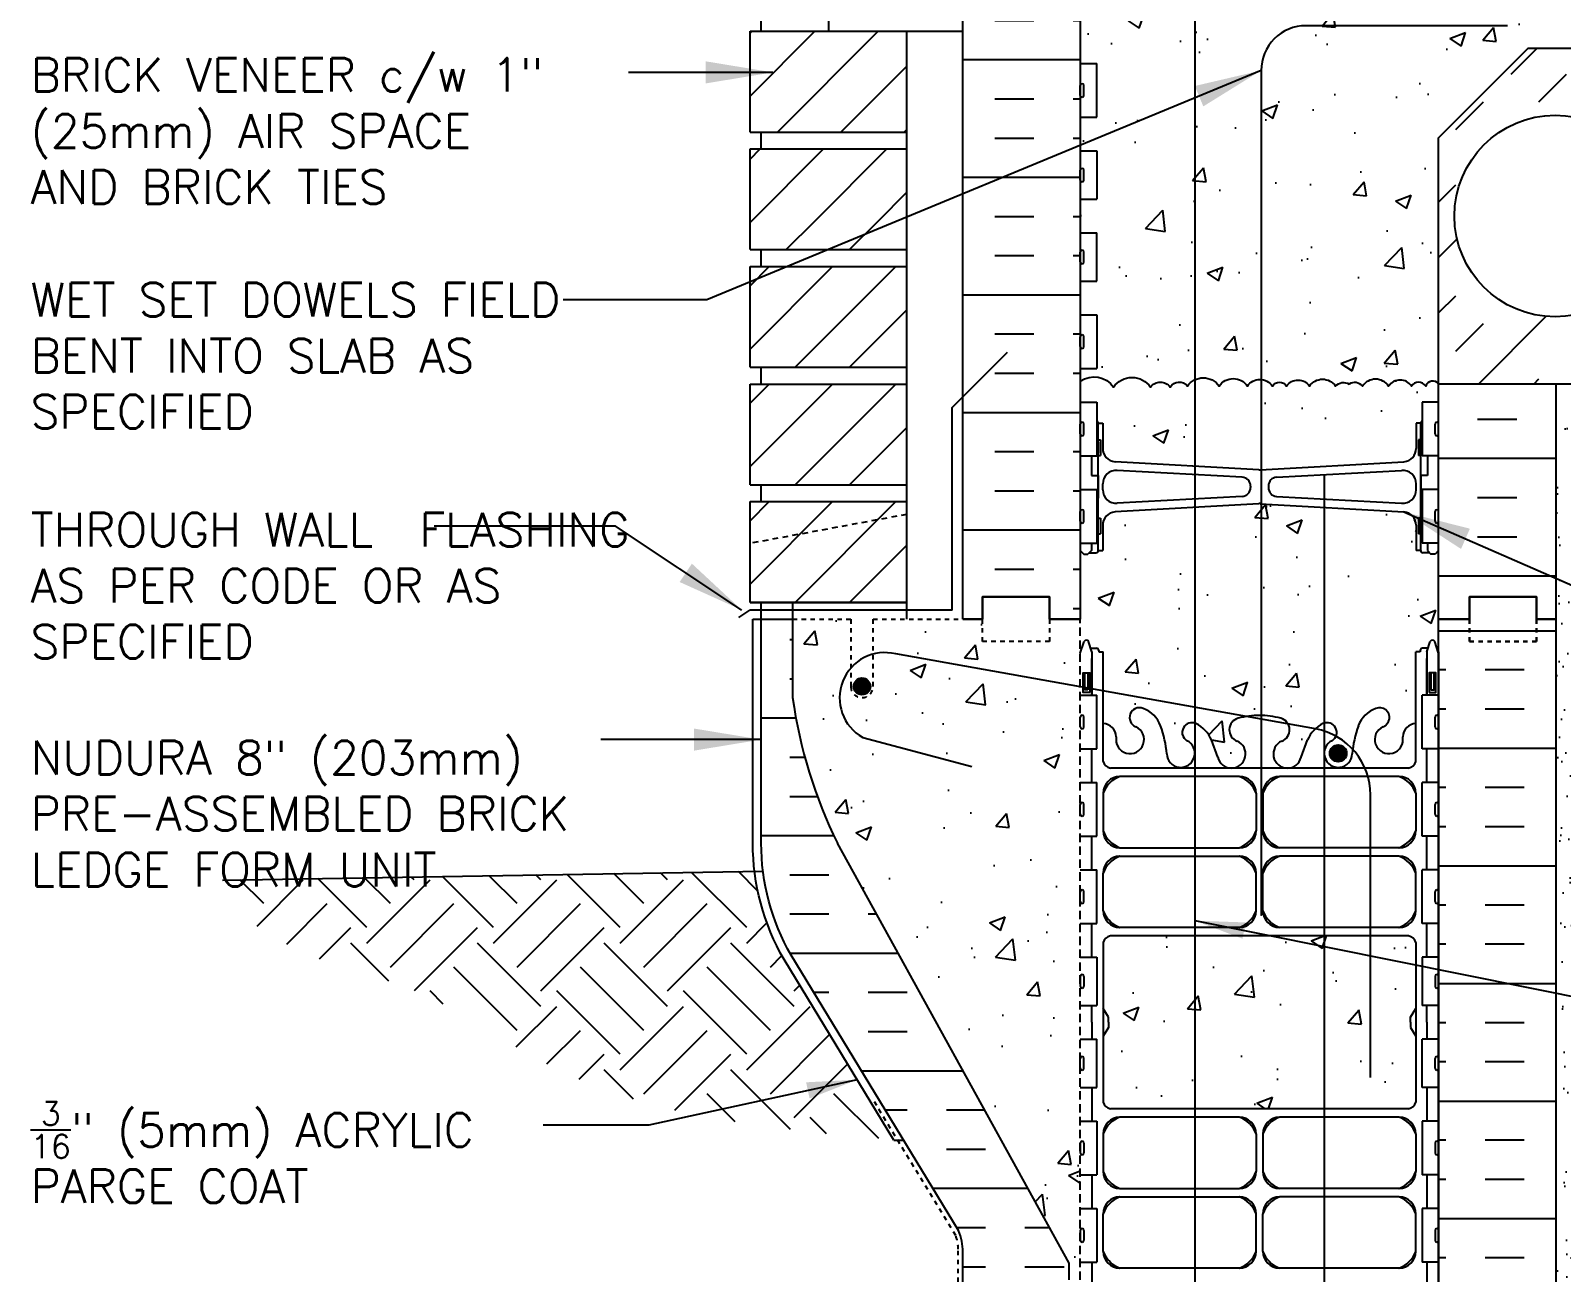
# Model space of a CAD drawing. Header units: inches. Extents: x 239.3 to 295.2, y 23 to 91.2.
# Drawn here: x 239.34 to 273.52, y 48.63 to 76.35 of the extents above; entities that cross this region are included whole.
import ezdxf

# ---------------------------------------------------------------- set-up
doc = ezdxf.new("R2010")
doc.units = ezdxf.units.IN
doc.header["$LTSCALE"] = 0.5
doc.header["$MEASUREMENT"] = 0
doc.linetypes.add('DASHED2', pattern=[0.375, 0.25, -0.125])
doc.linetypes.add('HIDDEN2', pattern=[0.1875, 0.125, -0.0625])
for name, color, linetype in [('HATCH', 12, 'Continuous'), ('Hidden2', 12, 'HIDDEN2'), ('line25', 2, 'Continuous'), ('LINE3', 3, 'Continuous'), ('LINE50', 5, 'Continuous'), ('LINE9', 9, 'Continuous'), ('TEXT', 4, 'Continuous'), ('Web_Edge', 9, 'Continuous')]:
    doc.layers.add(name, color=color, linetype=linetype)
doc.styles.add('DIM', font='romans.shx', dxfattribs={"width": 0.7})
doc.styles.add('ROMANS', font='romans.shx', dxfattribs={"height": 0.75})
doc.dimstyles.new('ext_12', dxfattribs={"dimscale": 12, "dimtxt": 0.09375, "dimasz": 0.09375, "dimexe": 0.09375, "dimexo": 0.0625, "dimgap": 0.0625, "dimtad": 1, "dimdec": 1, "dimzin": 3, "dimdsep": 46, "dimlunit": 4, "dimtxsty": 'DIM', "dimcen": 0.09, "dimdle": 0.09375, "dimclrt": 4, "dimadec": 0, "dimazin": 0, "dimtfac": 1, "dimtdec": 1, "dimtmove": 2, "dimatfit": 3, "dimfxl": 1, "dimfrac": 2, "dimtolj": 1, "dimtzin": 0, "dimarcsym": 0})
doc.dimstyles.new('ext_8', dxfattribs={"dimscale": 8, "dimtxt": 0.09375, "dimasz": 0.09375, "dimexe": 0.09375, "dimexo": 0.0625, "dimgap": 0.0625, "dimtad": 1, "dimdec": 1, "dimzin": 3, "dimdsep": 46, "dimlunit": 4, "dimtxsty": 'DIM', "dimcen": 0.09, "dimdle": 0.09375, "dimclrt": 4, "dimadec": 0, "dimazin": 0, "dimtfac": 1, "dimtdec": 1, "dimtmove": 2, "dimatfit": 3, "dimfxl": 1, "dimfrac": 2, "dimtolj": 1, "dimtzin": 0, "dimarcsym": 0})
pattern_1 = [(50, (0, 0), (3.5863, -0.31376), [0.375, -4.125]), (355, (0, 0), (-0.693757, 3.76096), [0.3, -3.3]), (100.4514, (0.299, -0.026), (2.892544, 3.4472), [0.3187, -3.50571]), (46.1842, (0, 1), (5.336207, -0.827596), [0.5625, -6.1875]), (96.6356, (0.4447, 0.931), (4.67331, 4.87059), [0.47805, -5.25857]), (351.1842, (0, 1), (4.67331, 4.87059), [0.45, -4.95]), (21, (0.5, 0.75), (2.984535, -2.013094), [0.375, -4.125]), (326, (0.5, 0.75), (1.216577, 3.62575), [0.3, -3.3]), (71.4514, (0.7487, 0.5822), (4.20111, 1.612656), [0.3187, -3.50571]), (37.5, (0, 0), (0.0607993, 1.664469), [0, -3.26, 0, -3.35, 0, -3.3125]), (7.5, (0, 0), (1.315348, 1.972059), [0, -1.91, 0, -3.185, 0, -1.2625]), (327.5, (-1.115, 0), (2.669112, -0.1127744), [0, -1.25, 0, -3.9, 0, -5.175]), (317.5, (-1.615, 0), (2.91593, 0.500525), [0, -1.625, 0, -2.59, 0, -3.675])]

# ---------------------------------------------------------------- blocks, each defined once
blk = doc.blocks.new('A$C3BE81C1F')
at = {"layer": 'LINE3'}
for p, q in [((6.106, 0.764), (-3.267, 2.437)), ((-4.004, 0.572), (-1.571, -0.08)), ((7.335, -7.021), (7.335, -0.712))]:
    blk.add_line(p, q, dxfattribs=at)
for centre, radius, start, end in [((-3.509, 1.454), 1.012, 76.184, 240.6907), ((5.835, -0.712), 1.5, 360, 79.5785)]:
    blk.add_arc(centre, radius, start, end, dxfattribs=at)

msp = doc.modelspace()

# ---------------------------------------------------------------- hatches: boundary and pattern name
at = {"layer": 'HATCH'}
h = msp.add_hatch(dxfattribs=at)
h.set_pattern_fill('INSUL', color=256, scale=7, style=0)
h.set_pattern_definition([(0, (-2663.3864, -333.8014), (0, 2.625), []), (0, (-2663.3864, -332.9264), (0, 2.625), [0.875, -0.875]), (0, (-2663.3864, -332.0514), (0, 2.625), [0.875, -0.875])])
h.paths.add_polyline_path([(260.15, 63.208), (260.588, 63.208), (260.588, 63.708), (262.088, 63.708), (262.088, 63.208), (262.775, 63.208), (262.775, 81.208), (262.088, 81.208), (262.088, 81.708), (260.588, 81.708), (260.588, 81.208), (260.15, 81.208)])
h = msp.add_hatch(dxfattribs=at)
h.set_pattern_fill('INSUL', color=256, scale=7, style=0)
h.set_pattern_definition([(0, (75.6425, -64.4517), (0, 2.625), []), (0, (75.6425, -63.5767), (0, 2.625), [0.875, -0.875]), (0, (75.6425, -62.7017), (0, 2.625), [0.875, -0.875])])
h.paths.add_polyline_path([(273.4, 81.208), (272.963, 81.208), (272.963, 81.708), (271.463, 81.708), (271.463, 81.208), (270.775, 81.208), (270.775, 77.958), (273.4, 77.958)])
h.paths.add_polyline_path([(273.4, 68.458), (270.775, 68.458), (270.775, 63.208), (271.463, 63.208), (271.463, 63.708), (272.963, 63.708), (272.963, 63.208), (273.4, 63.208)])
h = msp.add_hatch(dxfattribs=at)
h.set_pattern_fill('AR-CONC', color=256, scale=0.5)
h.set_pattern_definition(pattern_1)
h.paths.add_polyline_path([(272.775, 75.958), (285.085, 75.958), (286.489, 74.968), (286.489, 72.208), (286.129, 72.208), (286.129, 70.708), (288.379, 70.708), (290.629, 70.708), (290.629, 72.208), (290.261, 72.208), (290.269, 72.216), (290.269, 74.968), (291.673, 75.958), (294.218, 75.958), (294.218, 77.958), (270.766, 77.958), (270.695, 77.887), (270.605, 77.887), (270.575, 77.917), (270.425, 77.917, -0.414214), (270.375, 77.967), (270.275, 77.967), (270.275, 77.989, 0.172924), (270.17, 77.914, 0.520567), (269.659, 77.914, 0.520567), (269.076, 77.914, 0.358767), (268.775, 77.958, 0.358767), (268.474, 77.914, 0.520567), (267.891, 77.914, 0.520567), (267.381, 77.914, 0.520567), (267.065, 77.914, 0.520567), (266.506, 77.914, 0.520567), (265.874, 77.914, 0.520567), (265.169, 77.914, 0.520567), (264.781, 77.889, 0.520567), (264.343, 77.889, 0.520567), (263.517, 77.889, 0.147187), (263.275, 78.08), (263.275, 77.967), (263.175, 77.967, -0.414214), (263.125, 77.917), (262.975, 77.917), (262.945, 77.887), (262.855, 77.887), (262.775, 77.967), (262.775, 77.563), (263.14, 77.563), (263.14, 76.363), (262.775, 76.363), (262.775, 75.613), (263.14, 75.613), (263.14, 74.413), (262.775, 74.413), (262.775, 73.663), (263.14, 73.663), (263.14, 72.583), (262.775, 72.583), (262.775, 71.833), (263.14, 71.833), (263.14, 70.753), (262.775, 70.753), (262.775, 70.003), (263.14, 70.003), (263.14, 68.803), (262.775, 68.803), (262.775, 68.522, -0.412831), (263.517, 68.389, -0.520567), (264.343, 68.389, -0.520567), (264.781, 68.389, -0.520567), (265.169, 68.414, -0.520567), (265.874, 68.414, -0.520567), (266.506, 68.414, -0.520567), (267.065, 68.414, -0.520567), (267.381, 68.414, -0.520567), (267.891, 68.414, -0.520567), (268.474, 68.414, -0.358767), (268.775, 68.458, -0.358767), (269.076, 68.414, -0.520567), (269.659, 68.414, -0.520567), (270.17, 68.414, -0.520567), (270.486, 68.414, -0.606632), (270.775, 68.458), (270.775, 73.958)])
h.paths.add_polyline_path([(270.265, 47.538, -0.380392), (269.972, 47.833, 2.087231), (269.538, 47.609, -1), (269.375, 47.2, -0.21345), (268.983, 47.589, -0.068226), (268.847, 48.217, 1.753171), (268.396, 47.921, -0.940793), (268.193, 47.537, -0.173075), (267.847, 47.904), (267.704, 48.291, 1.612474), (267.272, 47.931, -0.734872), (267.249, 47.42, -0.068475), (266.775, 47.358, -0.068475), (266.301, 47.42, -0.734872), (266.278, 47.931, 1.612474), (265.846, 48.291), (265.704, 47.904, -0.173075), (265.358, 47.537, -0.940793), (265.154, 47.921, 1.753171), (264.703, 48.217, -0.068226), (264.568, 47.589, -0.21345), (264.176, 47.2, -1), (264.012, 47.609, 2.087231), (263.578, 47.833, -0.380397), (263.285, 47.538), (263.285, 45.937), (263.185, 45.937), (263.185, 45.907, -0.414214), (263.135, 45.857), (263.009, 45.857), (262.96, 45.707, -0.6), (262.86, 45.707), (262.775, 45.968), (262.775, 45.208), (265.973, 45.208), (266.973, 44.208), (266.973, 45.208), (266.973, 46.208), (267.973, 45.208), (270.775, 45.208), (270.775, 45.968), (270.69, 45.707, -0.6), (270.59, 45.707), (270.541, 45.857), (270.415, 45.857, -0.414214), (270.365, 45.907), (270.365, 45.937), (270.265, 45.937)])
h.paths.add_polyline_path([(270.265, 55.989, 0.268138), (270.104, 56.137), (263.446, 56.137, 0.268156), (263.285, 55.989), (263.285, 54.52), (263.405, 54.32), (263.405, 54.208), (263.405, 54.096), (263.285, 53.896), (263.285, 52.427, 0.268156), (263.446, 52.279), (270.104, 52.279, 0.268138), (270.265, 52.427), (270.265, 53.896), (270.145, 54.096), (270.145, 54.208), (270.145, 54.32), (270.265, 54.52)])
h = msp.add_hatch(dxfattribs=at)
h.set_pattern_fill('AR-CONC', color=256, scale=0.5)
h.set_pattern_definition(pattern_1)
h.paths.add_polyline_path([(270.275, 67.583), (270.375, 67.583, -0.327813), (270.41, 67.631), (270.41, 68.053), (270.775, 68.053), (270.775, 68.458, 0.606632), (270.486, 68.414, 0.520567), (270.17, 68.414, 0.520567), (269.659, 68.414, 0.520567), (269.076, 68.414, 0.358767), (268.775, 68.458, 0.358767), (268.474, 68.414, 0.520567), (267.891, 68.414, 0.520567), (267.381, 68.414, 0.520567), (267.065, 68.414, 0.520567), (266.506, 68.414, 0.520567), (265.874, 68.414, 0.520567), (265.169, 68.414, 0.520567), (264.781, 68.389, 0.520567), (264.343, 68.389, 0.520567), (263.517, 68.389, 0.412831), (262.775, 68.522), (262.775, 68.053), (263.14, 68.053), (263.14, 67.631, -0.327813), (263.175, 67.583), (263.275, 67.583), (263.275, 67.022, 0.390098), (263.55, 66.723), (266.759, 66.54, 0.020761), (266.775, 66.539, 0.020761), (266.792, 66.54), (270, 66.723, 0.390098), (270.275, 67.022)])
h.paths.add_polyline_path([(270.775, 64.743), (270.695, 64.663), (270.605, 64.663), (270.575, 64.693), (270.425, 64.693, -0.414214), (270.375, 64.743), (270.275, 64.743), (270.275, 65.304, 0.390098), (270, 65.603), (266.792, 65.787, 0.020761), (266.775, 65.788, 0.020761), (266.759, 65.787), (263.55, 65.603, 0.390098), (263.275, 65.304), (263.275, 64.743), (263.175, 64.743, -0.414214), (263.125, 64.693), (262.975, 64.693), (262.945, 64.663), (262.855, 64.663), (262.775, 64.743), (262.775, 63.208), (262.775, 62.449), (262.86, 62.709, -0.6), (262.96, 62.709), (263.009, 62.559), (263.135, 62.559, -0.414214), (263.185, 62.509), (263.185, 62.479), (263.285, 62.479), (263.285, 60.878, -0.380397), (263.578, 60.583, 2.087231), (264.012, 60.808, -1), (264.176, 61.216, -0.21345), (264.568, 60.827, -0.068226), (264.703, 60.199, 1.753171), (265.154, 60.496, -0.940793), (265.358, 60.879, -0.173075), (265.704, 60.512), (265.846, 60.125, 1.612474), (266.278, 60.485, -0.734872), (266.301, 60.996, -0.068475), (266.775, 61.058, -0.068475), (267.249, 60.996, -0.734872), (267.272, 60.485, 1.612474), (267.704, 60.125), (267.847, 60.512, -0.173075), (268.193, 60.879, -0.940793), (268.396, 60.496, 1.753171), (268.847, 60.199, -0.068226), (268.983, 60.827, -0.21345), (269.375, 61.216, -1), (269.538, 60.808, 2.087231), (269.972, 60.583, -0.380392), (270.265, 60.878), (270.265, 62.479), (270.365, 62.479), (270.365, 62.509, -0.414214), (270.415, 62.559), (270.541, 62.559), (270.59, 62.709, -0.6), (270.69, 62.709), (270.775, 62.449), (270.775, 62.479), (270.775, 63.208)])
h = msp.add_hatch(dxfattribs=at)
h.set_pattern_fill('AR-SAND', color=256, scale=0.5, style=0)
h.set_pattern_definition([(37.5, (70.5891, 3.19166), (-0.0314967, 0.963412), [0, -0.76, 0, -0.85, 0, -0.8125]), (7.5, (70.5891, 3.1917), (0.884888, 1.411073), [0, -0.41, 0, -0.685, 0, -0.2625]), (327.5, (69.9741, 3.1917), (1.557071, 0.0028295), [0, -0.25, 0, -0.9, 0, -1.175]), (317.5, (69.9741, 3.1917), (1.503063, 0.438838), [0, -0.125, 0, -0.59, 0, -0.675])])
h.paths.add_polyline_path([(273.9, 68.458), (273.4, 68.458), (273.4, 63.208), (273.4, 45.212), (273.9, 45.213)])
h = msp.add_hatch(dxfattribs=at)
h.set_pattern_fill('INSUL', color=256, scale=7, style=0)
h.set_pattern_definition([(180, (3196.9368, -351.8014), (0, 2.625), []), (180, (3196.9368, -350.9264), (0, 2.625), [0.875, -0.875]), (180, (3196.9368, -350.0514), (0, 2.625), [0.875, -0.875])])
h.paths.add_polyline_path([(273.4, 45.208), (272.963, 45.208), (272.963, 45.708), (271.463, 45.708), (271.463, 45.208), (270.775, 45.208), (270.775, 63.208), (271.463, 63.208), (271.463, 63.708), (272.963, 63.708), (272.963, 63.208), (273.4, 63.208)])
h = msp.add_hatch(dxfattribs=at)
h.set_pattern_fill('INSUL', color=256, scale=7, style=0)
h.set_pattern_definition([(0, (-2739.7156, -377.3741), (0, 2.625), []), (0, (-2739.7156, -376.4991), (0, 2.625), [0.875, -0.875]), (0, (-2739.7156, -375.6241), (0, 2.625), [0.875, -0.875])])
h.paths.add_polyline_path([(257.35, 58.208, -0.079579), (256.35, 61.458), (256.35, 63.208), (255.65, 63.208), (255.65, 58.208, 0.131652), (256.32, 55.708), (260.058, 49.558, -0.10438), (260.15, 49.083), (260.15, 45.208), (260.588, 45.208), (260.588, 45.708), (262.088, 45.708), (262.088, 45.208), (262.775, 45.208), (262.775, 48.458), (262.525, 48.458), (262.525, 48.833)])
h = msp.add_hatch(dxfattribs=at)
h.set_pattern_fill('AR-CONC', color=256, scale=0.5)
h.set_pattern_definition(pattern_1)
h.paths.add_polyline_path([(262.775, 63.208), (262.088, 63.208), (262.088, 62.708), (260.588, 62.708), (260.588, 63.208), (260.15, 63.208), (258.15, 63.208), (258.15, 61.708, -1), (257.65, 61.708), (257.65, 63.208), (256.35, 63.208), (256.35, 61.458, 0.079579), (257.35, 58.208), (262.525, 48.833), (262.525, 48.458), (262.775, 48.458)])
h = msp.add_hatch(dxfattribs=at)
h.set_pattern_fill('EARTH', color=256, scale=8, angle=45, style=0)
h.set_pattern_definition([(45, (151.7328, -21.4568), (2e-16, 2.828427), [2, -2]), (45, (151.2024, -20.9265), (2e-16, 2.828427), [2, -2]), (45, (150.6721, -20.3962), (2e-16, 2.828427), [2, -2]), (135, (150.6721, -20.0426), (-2.828427, 4e-16), [2, -2]), (135, (151.2024, -19.5123), (-2.828427, 4e-16), [2, -2]), (135, (151.7328, -18.982), (-2.828427, 4e-16), [2, -2])])
h.paths.add_polyline_path([(256.159, 55.613, -0.100997), (255.501, 57.58), (251.924, 57.52), (247.461, 55.083), (247.592, 55.039), (247.804, 54.96), (248.018, 54.873), (248.233, 54.775), (248.45, 54.669), (248.667, 54.556), (248.884, 54.436), (249.1, 54.312), (249.316, 54.185), (249.529, 54.056), (249.74, 53.926), (249.95, 53.798), (250.162, 53.669), (250.384, 53.539), (250.621, 53.407), (250.879, 53.272), (251.164, 53.133), (251.483, 52.987), (251.841, 52.836), (252.247, 52.677), (252.726, 52.513), (253.303, 52.346), (254.006, 52.181), (254.862, 52.019), (255.896, 51.863), (257.137, 51.715), (258.61, 51.58)])
h.paths.add_polyline_path([(251.924, 57.52), (243.207, 57.375), (243.386, 57.2), (243.568, 57.029), (243.751, 56.865), (243.937, 56.707), (244.126, 56.557), (244.317, 56.414), (244.51, 56.279), (244.706, 56.154), (244.904, 56.038), (245.105, 55.93), (245.308, 55.831), (245.512, 55.739), (245.718, 55.654), (245.924, 55.574), (246.132, 55.501), (246.339, 55.432), (246.547, 55.367), (246.754, 55.304), (246.963, 55.241), (247.172, 55.178), (247.381, 55.111), (247.461, 55.083)])
at = {"layer": 'LINE3'}
for points in [[(257.713, 61.708, 1), (258.088, 61.708, 1)], [(268.346, 60.214, 1), (268.721, 60.214, 1)]]:
    msp.add_hatch(color=256, dxfattribs=at).paths.add_polyline_path(points)

# ---------------------------------------------------------------- linework, layer by layer
at = {"layer": 'HATCH'}
for p, q in [((255.4, 76.3), (255.433, 76.333)), ((255.4, 74.886), (256.847, 76.333)), ((256.012, 74.083), (258.262, 76.333)), ((272.395, 75.379), (272.974, 75.958)), ((257.426, 74.083), (258.9, 75.558)), ((273.014, 74.76), (273.632, 75.379)), ((271.157, 74.141), (271.776, 74.76)), ((258.84, 74.083), (258.9, 74.143)), ((255.4, 73.481), (255.627, 73.708)), ((255.43, 72.097), (257.041, 73.708)), ((256.844, 72.097), (258.455, 73.708)), ((270.775, 72.522), (271.157, 72.904)), ((258.258, 72.097), (258.9, 72.739)), ((255.4, 72.067), (255.43, 72.097)), ((256.205, 71.458), (256.844, 72.097)), ((257.619, 71.458), (258.258, 72.097)), ((270.775, 71.284), (271.187, 71.696)), ((255.4, 69.239), (257.244, 71.083)), ((255.4, 70.653), (255.83, 71.083)), ((256.409, 68.833), (258.659, 71.083)), ((270.775, 70.047), (271.157, 70.429)), ((258.258, 69.472), (258.9, 70.114)), ((271.157, 69.192), (271.776, 69.81)), ((271.662, 68.458), (273.171, 69.968)), ((257.619, 68.833), (258.258, 69.472)), ((255.4, 66.614), (257.244, 68.458)), ((255.4, 68.028), (255.83, 68.458)), ((256.409, 66.208), (258.659, 68.458)), ((272.899, 68.458), (273.014, 68.573)), ((258.258, 66.847), (258.9, 67.489)), ((257.619, 66.208), (258.258, 66.847)), ((255.4, 63.989), (257.244, 65.833)), ((255.4, 65.403), (255.83, 65.833)), ((256.409, 63.583), (258.659, 65.833)), ((258.258, 64.222), (258.9, 64.864)), ((257.619, 63.583), (258.258, 64.222))]:
    msp.add_line(p, q, dxfattribs=at)
for points in [[(262.775, 68.522, -0.412831), (263.517, 68.389, -0.520567), (264.343, 68.389, -0.520567), (264.781, 68.389, -0.520567), (265.169, 68.414, -0.520567), (265.874, 68.414, -0.520567), (266.506, 68.414, -0.520567), (267.065, 68.414, -0.520567), (267.381, 68.414, -0.520567), (267.891, 68.414, -0.520567), (268.474, 68.414, -0.358767), (268.775, 68.458)], [(270.775, 68.458, 0.606632), (270.486, 68.414, 0.520567), (270.17, 68.414, 0.520567), (269.659, 68.414, 0.520567), (269.076, 68.414, 0.358767), (268.775, 68.458)]]:
    msp.add_lwpolyline(points, format="xyb", dxfattribs=at)
at = {"layer": 'Hidden2', "color": 9}
msp.add_line((256.35, 63.208), (257.65, 63.208), dxfattribs=at)
at = {"layer": 'Hidden2'}
for p, q in [((256.35, 63.208), (257.65, 63.208)), ((257.65, 63.208), (257.65, 61.708)), ((258.15, 61.708), (258.15, 63.208)), ((258.15, 63.208), (260.15, 63.208))]:
    msp.add_line(p, q, dxfattribs=at)
at = {"layer": 'Hidden2', "ltscale": 3}
msp.add_line((262.775, 48.458), (262.775, 63.208), dxfattribs=at)
at = {"layer": 'Hidden2'}
msp.add_lwpolyline([(260.15, 63.208), (260.588, 63.208), (260.588, 63.708), (262.088, 63.708), (262.088, 63.208), (262.775, 63.208)], dxfattribs=at)
msp.add_arc((257.9, 61.708), 0.25, 180, 0, dxfattribs=at)
at = {"layer": 'line25'}
for p, q in [((262.775, 81.208), (262.775, 63.208)), ((255.65, 76.333), (255.65, 76.708)), ((255.4, 74.083), (255.4, 76.333)), ((255.4, 76.333), (258.9, 76.333)), ((258.9, 71.083), (258.9, 76.333)), ((262.775, 75.613), (263.14, 75.613)), ((263.14, 74.413), (263.14, 75.613)), ((262.775, 74.413), (263.14, 74.413)), ((255.4, 74.083), (258.9, 74.083)), ((255.65, 73.708), (255.65, 74.083)), ((255.65, 73.708), (255.65, 74.083)), ((255.4, 73.708), (258.9, 73.708)), ((255.4, 71.458), (255.4, 73.708)), ((262.775, 73.663), (263.14, 73.663)), ((263.14, 73.663), (263.14, 72.583)), ((262.775, 72.583), (263.14, 72.583)), ((262.775, 71.833), (263.14, 71.833)), ((263.14, 70.753), (263.14, 71.833)), ((255.4, 71.458), (258.9, 71.458)), ((255.65, 71.083), (255.65, 71.458)), ((255.4, 71.083), (258.9, 71.083)), ((255.4, 68.833), (255.4, 71.083)), ((258.9, 63.208), (258.9, 71.083)), ((262.775, 70.753), (263.14, 70.753)), ((262.775, 70.003), (263.14, 70.003)), ((263.14, 70.003), (263.14, 68.803)), ((255.4, 68.833), (258.9, 68.833)), ((255.65, 68.458), (255.65, 68.833)), ((262.775, 68.803), (263.14, 68.803)), ((255.4, 68.458), (258.9, 68.458)), ((255.4, 66.208), (255.4, 68.458)), ((262.775, 68.053), (263.14, 68.053)), ((263.14, 68.053), (263.14, 66.853)), ((270.41, 68.053), (270.41, 66.853)), ((270.775, 68.053), (270.41, 68.053)), ((262.775, 66.853), (263.14, 66.853)), ((270.775, 66.853), (270.41, 66.853)), ((255.4, 66.208), (258.9, 66.208)), ((255.65, 65.833), (255.65, 66.208)), ((262.775, 66.103), (263.14, 66.103)), ((263.14, 66.103), (263.14, 64.903)), ((270.775, 66.103), (270.41, 66.103)), ((270.41, 66.103), (270.41, 64.903)), ((255.4, 65.833), (258.9, 65.833)), ((255.4, 63.583), (255.4, 65.833)), ((262.775, 64.903), (263.14, 64.903)), ((270.775, 64.903), (270.41, 64.903)), ((255.4, 63.583), (258.9, 63.583)), ((258.9, 63.583), (255.4, 63.583)), ((255.65, 63.208), (255.65, 63.583)), ((256.35, 63.583), (256.35, 63.208)), ((256.35, 63.208), (256.35, 61.458)), ((270.775, 45.208), (270.775, 63.208)), ((270.775, 45.208), (270.775, 63.208)), ((262.775, 61.513), (263.14, 61.513)), ((263.14, 60.313), (263.14, 61.513)), ((270.775, 61.513), (270.41, 61.513)), ((270.41, 60.313), (270.41, 61.513)), ((262.775, 60.313), (263.14, 60.313)), ((270.775, 60.313), (270.41, 60.313)), ((262.775, 59.563), (263.14, 59.563)), ((263.14, 58.363), (263.14, 59.563)), ((270.775, 59.563), (270.41, 59.563)), ((270.41, 58.363), (270.41, 59.563)), ((262.525, 48.833), (257.35, 58.208)), ((262.775, 58.363), (263.14, 58.363)), ((270.775, 58.363), (270.41, 58.363)), ((262.775, 57.613), (263.14, 57.613)), ((263.14, 56.413), (263.14, 57.613)), ((270.775, 57.613), (270.41, 57.613)), ((270.41, 56.413), (270.41, 57.613)), ((262.775, 56.413), (263.14, 56.413)), ((270.775, 56.413), (270.41, 56.413)), ((262.775, 55.663), (263.14, 55.663)), ((263.14, 55.663), (263.14, 54.583)), ((270.775, 55.663), (270.41, 55.663)), ((270.41, 55.663), (270.41, 54.583)), ((262.775, 54.583), (263.14, 54.583)), ((270.775, 54.583), (270.41, 54.583)), ((262.775, 53.833), (263.14, 53.833)), ((263.14, 52.753), (263.14, 53.833)), ((270.775, 53.833), (270.41, 53.833)), ((270.41, 52.753), (270.41, 53.833)), ((262.775, 52.753), (263.14, 52.753)), ((270.775, 52.753), (270.41, 52.753)), ((262.775, 52.003), (263.14, 52.003)), ((263.14, 52.003), (263.14, 50.803)), ((270.775, 52.003), (270.41, 52.003)), ((270.41, 52.003), (270.41, 50.803)), ((262.775, 50.803), (263.14, 50.803)), ((270.775, 50.803), (270.41, 50.803)), ((262.775, 50.053), (263.14, 50.053)), ((263.14, 50.053), (263.14, 48.853)), ((270.775, 50.053), (270.41, 50.053)), ((270.41, 50.053), (270.41, 48.853)), ((262.525, 48.458), (262.525, 48.833)), ((262.775, 48.853), (263.14, 48.853)), ((270.775, 48.853), (270.41, 48.853))]:
    msp.add_line(p, q, dxfattribs=at)
msp.add_lwpolyline([(270.775, 63.208), (270.775, 73.958), (272.775, 75.958), (285.085, 75.958), (286.489, 74.968), (286.489, 72.208), (286.129, 72.208), (286.129, 70.708), (288.379, 70.708), (288.379, 68.458), (270.775, 68.458)], dxfattribs=at)
msp.add_arc((266.996, 62.955), 10.75, 188.0028, 206.2026, dxfattribs=at)
at = {"layer": 'LINE3'}
for p, q in [((265.33, 90.39), (265.33, 47.736)), ((268.221, 66.418), (268.221, 45.208))]:
    msp.add_line(p, q, dxfattribs=at)
msp.add_lwpolyline([(272.313, 76.458), (267.813, 76.458, 0.414214), (266.813, 75.458), (266.813, 56.597), (266.813, 56.597)], format="xyb", dxfattribs=at)
for centre in [(257.9, 61.708), (268.534, 60.214)]:
    msp.add_circle(centre, 0.188, dxfattribs=at)
at = {"layer": 'LINE50'}
for p, q in [((260.15, 63.208), (260.15, 81.208)), ((273.4, 63.208), (273.4, 68.458)), ((273.4, 45.208), (273.4, 63.208)), ((243.623, 57.382), (255.689, 57.583))]:
    msp.add_line(p, q, dxfattribs=at)
for points in [[(260.15, 63.208), (260.588, 63.208), (260.588, 63.708), (262.088, 63.708), (262.088, 63.208), (262.775, 63.208)], [(262.775, 63.208), (262.088, 63.208), (262.088, 63.708), (260.588, 63.708), (260.588, 63.208), (260.15, 63.208)], [(273.4, 63.208), (272.963, 63.208), (272.963, 63.708), (271.463, 63.708), (271.463, 63.208), (270.775, 63.208)], [(270.775, 63.208), (271.463, 63.208), (271.463, 63.708), (272.963, 63.708), (272.963, 63.208), (273.4, 63.208)]]:
    msp.add_lwpolyline(points, dxfattribs=at)
msp.add_lwpolyline([(260.15, 45.208), (260.15, 49.083, 0.10438), (260.058, 49.558), (256.32, 55.708, -0.131652), (255.65, 58.208), (255.65, 63.208), (256.35, 63.208)], format="xyb", dxfattribs=at)
at = {"layer": 'LINE9'}
for p, q in [((257.15, 76.583), (257.15, 76.333)), ((257.15, 76.333), (260.15, 76.333)), ((262.775, 74.903), (262.775, 75.123)), ((262.775, 75.068), (262.775, 75.068)), ((262.775, 74.958), (262.775, 74.958)), ((262.815, 75.163), (262.815, 75.163)), ((262.815, 74.863), (262.815, 74.863)), ((262.855, 74.903), (262.855, 75.123)), ((262.775, 73.013), (262.775, 73.233)), ((262.775, 73.178), (262.775, 73.178)), ((262.815, 73.273), (262.815, 73.273)), ((262.855, 73.013), (262.855, 73.233)), ((262.775, 73.068), (262.775, 73.068)), ((262.815, 72.973), (262.815, 72.973)), ((262.815, 71.443), (262.815, 71.443)), ((262.775, 71.183), (262.775, 71.403)), ((262.775, 71.348), (262.775, 71.348)), ((262.775, 71.238), (262.775, 71.238)), ((262.815, 71.143), (262.815, 71.143)), ((262.855, 71.183), (262.855, 71.403)), ((262.775, 69.293), (262.775, 69.513)), ((262.775, 69.458), (262.775, 69.458)), ((262.815, 69.553), (262.815, 69.553)), ((262.855, 69.293), (262.855, 69.513)), ((259.916, 67.935), (261.15, 69.169)), ((262.775, 69.348), (262.775, 69.348)), ((262.815, 69.253), (262.815, 69.253)), ((259.916, 63.413), (259.916, 67.935)), ((262.775, 67.343), (262.775, 67.563)), ((262.775, 67.508), (262.775, 67.508)), ((262.775, 67.398), (262.775, 67.398)), ((262.815, 67.603), (262.815, 67.603)), ((262.855, 67.343), (262.855, 67.563)), ((263.175, 67.583), (263.275, 67.583)), ((263.175, 64.743), (263.175, 67.583)), ((263.175, 67.563), (263.175, 67.563)), ((263.275, 67.583), (263.275, 67.022)), ((270.275, 67.583), (270.275, 67.022)), ((270.375, 67.583), (270.275, 67.583)), ((270.375, 64.743), (270.375, 67.583)), ((270.375, 67.563), (270.375, 67.563)), ((270.695, 67.343), (270.695, 67.563)), ((270.735, 67.603), (270.735, 67.603)), ((270.775, 67.343), (270.775, 67.563)), ((270.775, 67.508), (270.775, 67.508)), ((270.775, 67.398), (270.775, 67.398)), ((262.815, 67.303), (262.815, 67.303)), ((263.175, 67.213), (263.225, 67.213)), ((263.225, 67.213), (263.225, 66.863)), ((270.375, 67.213), (270.325, 67.213)), ((270.325, 67.213), (270.325, 66.863)), ((270.735, 67.303), (270.735, 67.303)), ((263.025, 66.853), (263.025, 66.413)), ((263.175, 66.863), (263.225, 66.863)), ((266.759, 66.54), (263.55, 66.723)), ((266.792, 66.54), (270, 66.723)), ((270.375, 66.863), (270.325, 66.863)), ((270.525, 66.853), (270.525, 66.413)), ((266.392, 66.38), (263.6, 66.529)), ((267.159, 66.38), (269.95, 66.529)), ((263.275, 66.096), (263.275, 66.23)), ((266.575, 66.181), (266.575, 66.146)), ((266.975, 66.181), (266.975, 66.146)), ((270.275, 66.096), (270.275, 66.23)), ((262.815, 65.653), (262.815, 65.653)), ((266.759, 65.787), (263.55, 65.603)), ((266.392, 65.946), (263.6, 65.797)), ((266.792, 65.787), (270, 65.603)), ((267.159, 65.946), (269.95, 65.797)), ((270.735, 65.653), (270.735, 65.653)), ((262.775, 65.393), (262.775, 65.613)), ((262.775, 65.558), (262.775, 65.558)), ((262.775, 65.448), (262.775, 65.448)), ((262.815, 65.353), (262.815, 65.353)), ((262.855, 65.393), (262.855, 65.613)), ((263.175, 65.463), (263.225, 65.463)), ((263.225, 65.463), (263.225, 65.113)), ((263.275, 65.304), (263.275, 64.743)), ((270.275, 65.304), (270.275, 64.743)), ((270.325, 65.463), (270.325, 65.113)), ((270.375, 65.463), (270.325, 65.463)), ((270.695, 65.393), (270.695, 65.613)), ((270.735, 65.353), (270.735, 65.353)), ((270.775, 65.393), (270.775, 65.613)), ((270.775, 65.558), (270.775, 65.558)), ((270.775, 65.448), (270.775, 65.448)), ((263.175, 65.113), (263.225, 65.113)), ((270.375, 65.113), (270.325, 65.113)), ((262.775, 64.743), (262.855, 64.663)), ((262.855, 64.663), (262.945, 64.663)), ((263.025, 64.743), (262.945, 64.663)), ((262.975, 64.693), (263.125, 64.693)), ((263.025, 64.903), (263.025, 64.743)), ((263.025, 64.693), (263.125, 64.693)), ((263.175, 64.743), (263.275, 64.743)), ((270.375, 64.743), (270.275, 64.743)), ((270.575, 64.693), (270.425, 64.693)), ((270.525, 64.693), (270.425, 64.693)), ((270.525, 64.903), (270.525, 64.743)), ((270.525, 64.743), (270.605, 64.663)), ((270.695, 64.663), (270.605, 64.663)), ((270.775, 64.743), (270.695, 64.663)), ((255.15, 63.245), (255.393, 63.413)), ((259.916, 63.413), (255.393, 63.413)), ((255.463, 63.208), (255.65, 63.208)), ((270.775, 62.479), (270.775, 45.937)), ((262.775, 60.803), (262.775, 61.023)), ((262.775, 60.968), (262.775, 60.968)), ((262.775, 60.858), (262.775, 60.858)), ((262.815, 61.063), (262.815, 61.063)), ((262.855, 60.803), (262.855, 61.023)), ((270.695, 60.803), (270.695, 61.023)), ((270.735, 61.063), (270.735, 61.063)), ((270.775, 60.803), (270.775, 61.023)), ((270.775, 60.968), (270.775, 60.968)), ((270.775, 60.858), (270.775, 60.858)), ((262.815, 60.763), (262.815, 60.763)), ((270.735, 60.763), (270.735, 60.763)), ((262.775, 58.853), (262.775, 59.073)), ((262.775, 59.018), (262.775, 59.018)), ((262.775, 58.908), (262.775, 58.908)), ((262.815, 59.113), (262.815, 59.113)), ((262.815, 58.813), (262.815, 58.813)), ((262.855, 58.853), (262.855, 59.073)), ((270.695, 58.853), (270.695, 59.073)), ((270.735, 59.113), (270.735, 59.113)), ((270.735, 58.813), (270.735, 58.813)), ((270.775, 58.853), (270.775, 59.073)), ((270.775, 59.018), (270.775, 59.018)), ((270.775, 58.908), (270.775, 58.908)), ((262.775, 56.903), (262.775, 57.123)), ((262.815, 57.163), (262.815, 57.163)), ((262.855, 56.903), (262.855, 57.123)), ((270.695, 56.903), (270.695, 57.123)), ((270.735, 57.163), (270.735, 57.163)), ((270.775, 56.903), (270.775, 57.123)), ((262.775, 57.068), (262.775, 57.068)), ((262.775, 56.958), (262.775, 56.958)), ((262.815, 56.863), (262.815, 56.863)), ((270.735, 56.863), (270.735, 56.863)), ((270.775, 57.068), (270.775, 57.068)), ((270.775, 56.958), (270.775, 56.958)), ((262.775, 55.233), (262.775, 55.013)), ((262.775, 55.178), (262.775, 55.178)), ((262.775, 55.068), (262.775, 55.068)), ((262.815, 55.273), (262.815, 55.273)), ((262.855, 55.233), (262.855, 55.013)), ((270.695, 55.233), (270.695, 55.013)), ((270.735, 55.273), (270.735, 55.273)), ((270.775, 55.233), (270.775, 55.013)), ((270.775, 55.178), (270.775, 55.178)), ((270.775, 55.068), (270.775, 55.068)), ((262.815, 54.973), (262.815, 54.973)), ((270.735, 54.973), (270.735, 54.973)), ((262.775, 53.183), (262.775, 53.403)), ((262.775, 53.348), (262.775, 53.348)), ((262.815, 53.443), (262.815, 53.443)), ((262.855, 53.183), (262.855, 53.403)), ((270.695, 53.183), (270.695, 53.403)), ((270.735, 53.443), (270.735, 53.443)), ((270.775, 53.183), (270.775, 53.403)), ((270.775, 53.348), (270.775, 53.348)), ((262.775, 53.238), (262.775, 53.238)), ((262.815, 53.143), (262.815, 53.143)), ((270.735, 53.143), (270.735, 53.143)), ((270.775, 53.238), (270.775, 53.238)), ((258.61, 51.58), (258.829, 51.58)), ((262.775, 51.513), (262.775, 51.293)), ((262.775, 51.458), (262.775, 51.458)), ((262.775, 51.348), (262.775, 51.348)), ((262.815, 51.553), (262.815, 51.553)), ((262.855, 51.513), (262.855, 51.293)), ((270.695, 51.513), (270.695, 51.293)), ((270.735, 51.553), (270.735, 51.553)), ((270.775, 51.513), (270.775, 51.293)), ((270.775, 51.458), (270.775, 51.458)), ((270.775, 51.348), (270.775, 51.348)), ((262.815, 51.253), (262.815, 51.253)), ((270.735, 51.253), (270.735, 51.253)), ((262.775, 49.563), (262.775, 49.343)), ((262.855, 49.563), (262.855, 49.343)), ((270.695, 49.563), (270.695, 49.343)), ((270.775, 49.563), (270.775, 49.343)), ((262.775, 49.508), (262.775, 49.508)), ((262.775, 49.398), (262.775, 49.398)), ((262.815, 49.303), (262.815, 49.303)), ((270.735, 49.303), (270.735, 49.303)), ((270.775, 49.508), (270.775, 49.508)), ((270.775, 49.398), (270.775, 49.398))]:
    msp.add_line(p, q, dxfattribs=at)
at = {"layer": 'LINE9', "linetype": 'DASHED2'}
msp.add_line((258.9, 65.549), (255.4, 64.901), dxfattribs=at)
at = {"layer": 'LINE9'}
for points in [[(263.14, 67.163), (263.175, 67.163), (263.175, 66.913), (263.14, 66.913)], [(270.41, 67.163), (270.375, 67.163), (270.375, 66.913), (270.41, 66.913)], [(263.025, 66.413), (263.025, 66.413), (263.175, 66.413), (263.175, 65.913), (263.14, 65.913)], [(270.525, 66.413), (270.525, 66.413), (270.375, 66.413), (270.375, 65.913), (270.41, 65.913)], [(263.14, 65.163), (263.175, 65.163), (263.175, 65.413), (263.14, 65.413)], [(270.41, 65.163), (270.375, 65.163), (270.375, 65.413), (270.41, 65.413)]]:
    msp.add_lwpolyline(points, dxfattribs=at)
msp.add_lwpolyline([(258.61, 51.58), (256.159, 55.613, -0.131757), (255.463, 58.208), (255.463, 63.208)], format="xyb", dxfattribs=at)
at = {"layer": 'LINE9', "linetype": 'DASHED2', "ltscale": 0.15}
for points in [[(262.088, 63.208), (262.088, 63.208), (262.088, 62.708), (260.588, 62.708), (260.588, 63.208), (260.588, 63.208)], [(271.463, 63.208), (271.463, 63.208), (271.463, 62.708), (272.963, 62.708), (272.963, 63.208), (272.963, 63.208)], [(272.963, 63.208), (272.963, 63.208), (272.963, 62.708), (271.463, 62.708), (271.463, 63.208), (271.463, 63.208)]]:
    msp.add_lwpolyline(points, dxfattribs=at)
at = {"layer": 'LINE9', "linetype": 'HIDDEN2'}
msp.add_lwpolyline([(260.047, 45.208), (260.047, 49.144, 0.097369), (259.993, 49.447), (258.178, 52.435)], format="xyb", dxfattribs=at)
at = {"layer": 'LINE9'}
msp.add_circle((273.379, 72.208), 2.25, dxfattribs=at)
for centre, radius, start, end in [((262.815, 75.123), 0.04, 90, 180), ((262.815, 74.903), 0.04, 180, 270), ((262.815, 75.123), 0.04, 360, 90), ((262.815, 74.903), 0.04, 270, 0), ((262.815, 73.233), 0.04, 90, 180), ((262.815, 73.233), 0.04, 360, 90), ((262.815, 73.013), 0.04, 180, 270), ((262.815, 73.013), 0.04, 270, 0), ((262.815, 71.403), 0.04, 90, 180), ((262.815, 71.403), 0.04, 360, 90), ((262.815, 71.183), 0.04, 180, 270), ((262.815, 71.183), 0.04, 270, 0), ((262.815, 69.513), 0.04, 90, 180), ((262.815, 69.513), 0.04, 360, 90), ((262.815, 69.293), 0.04, 180, 270), ((262.815, 69.293), 0.04, 270, 0), ((262.815, 67.563), 0.04, 90, 180), ((262.815, 67.343), 0.04, 180, 270), ((262.815, 67.563), 0.04, 360, 90), ((262.815, 67.343), 0.04, 270, 0), ((263.125, 67.583), 0.05, 0, 72.5993), ((270.425, 67.583), 0.05, 107.4007, 180), ((270.735, 67.563), 0.04, 90, 180), ((270.735, 67.343), 0.04, 180, 270), ((270.735, 67.563), 0.04, 0, 90), ((270.735, 67.343), 0.04, 270, 0), ((263.575, 67.022), 0.3, 180, 265.2426), ((269.975, 67.022), 0.3, 274.7574, 0), ((263.575, 66.23), 0.3, 85.2426, 180), ((266.375, 66.181), 0.2, 0, 85.2426), ((266.775, 66.739), 0.2, 265.2426, 270), ((266.775, 66.739), 0.2, 270, 274.7574), ((267.175, 66.181), 0.2, 94.7574, 180), ((269.975, 66.23), 0.3, 0, 94.7574), ((263.575, 66.096), 0.3, 180, 274.7574), ((266.375, 66.146), 0.2, 274.7574, 0), ((267.175, 66.146), 0.2, 180, 265.2426), ((269.975, 66.096), 0.3, 265.2426, 0), ((262.815, 65.613), 0.04, 90, 180), ((262.815, 65.613), 0.04, 360, 90), ((266.775, 65.588), 0.2, 90, 94.7574), ((266.775, 65.588), 0.2, 85.2426, 90), ((270.735, 65.613), 0.04, 90, 180), ((270.735, 65.613), 0.04, 0, 90), ((262.815, 65.393), 0.04, 180, 270), ((262.815, 65.393), 0.04, 270, 0), ((263.575, 65.304), 0.3, 94.7574, 180), ((269.975, 65.304), 0.3, 0, 85.2426), ((270.735, 65.393), 0.04, 180, 270), ((270.735, 65.393), 0.04, 270, 0), ((263.125, 64.743), 0.05, 270, 0), ((270.425, 64.743), 0.05, 180, 270), ((262.815, 61.023), 0.04, 90, 180), ((262.815, 61.023), 0.04, 360, 90), ((270.735, 61.023), 0.04, 90, 180), ((270.735, 61.023), 0.04, 0, 90), ((262.815, 60.803), 0.04, 180, 270), ((262.815, 60.803), 0.04, 270, 0), ((270.735, 60.803), 0.04, 180, 270), ((270.735, 60.803), 0.04, 270, 0), ((262.815, 59.073), 0.04, 90, 180), ((262.815, 58.853), 0.04, 180, 270), ((262.815, 59.073), 0.04, 360, 90), ((262.815, 58.853), 0.04, 270, 0), ((270.735, 59.073), 0.04, 90, 180), ((270.735, 58.853), 0.04, 180, 270), ((270.735, 59.073), 0.04, 0, 90), ((270.735, 58.853), 0.04, 270, 0), ((262.815, 57.123), 0.04, 90, 180), ((262.815, 57.123), 0.04, 360, 90), ((270.735, 57.123), 0.04, 90, 180), ((270.735, 57.123), 0.04, 0, 90), ((262.815, 56.903), 0.04, 180, 270), ((262.815, 56.903), 0.04, 270, 0), ((270.735, 56.903), 0.04, 180, 270), ((270.735, 56.903), 0.04, 270, 0), ((262.815, 55.233), 0.04, 90, 180), ((262.815, 55.233), 0.04, 0, 90), ((270.735, 55.233), 0.04, 90, 180), ((270.735, 55.233), 0.04, 360, 90), ((262.815, 55.013), 0.04, 180, 270), ((262.815, 55.013), 0.04, 270, 0), ((270.735, 55.013), 0.04, 180, 270), ((270.735, 55.013), 0.04, 270, 0), ((262.815, 53.403), 0.04, 90, 180), ((262.815, 53.403), 0.04, 360, 90), ((270.735, 53.403), 0.04, 90, 180), ((270.735, 53.403), 0.04, 0, 90), ((262.815, 53.183), 0.04, 180, 270), ((262.815, 53.183), 0.04, 270, 0), ((270.735, 53.183), 0.04, 180, 270), ((270.735, 53.183), 0.04, 270, 0), ((262.815, 51.513), 0.04, 90, 180), ((262.815, 51.293), 0.04, 180, 270), ((262.815, 51.513), 0.04, 0, 90), ((262.815, 51.293), 0.04, 270, 0), ((270.735, 51.513), 0.04, 90, 180), ((270.735, 51.293), 0.04, 180, 270), ((270.735, 51.513), 0.04, 360, 90), ((270.735, 51.293), 0.04, 270, 0), ((262.815, 49.563), 0.04, 90, 180), ((262.815, 49.563), 0.04, 0, 90), ((270.735, 49.563), 0.04, 90, 180), ((270.735, 49.563), 0.04, 360, 90), ((262.815, 49.343), 0.04, 180, 270), ((262.815, 49.343), 0.04, 270, 0), ((270.735, 49.343), 0.04, 180, 270), ((270.735, 49.343), 0.04, 270, 0)]:
    msp.add_arc(centre, radius, start, end, dxfattribs=at)
at = {"layer": 'Web_Edge'}
for p, q in [((262.775, 62.449), (262.86, 62.709)), ((263.035, 62.479), (262.96, 62.709)), ((263.009, 62.559), (263.135, 62.559)), ((270.541, 62.559), (270.415, 62.559)), ((270.515, 62.479), (270.59, 62.709)), ((270.775, 62.449), (270.69, 62.709)), ((263.035, 62.479), (263.035, 61.513)), ((263.175, 62.509), (263.175, 62.509)), ((263.185, 62.509), (263.185, 62.509)), ((263.185, 62.509), (263.185, 62.479)), ((263.185, 62.479), (263.285, 62.479)), ((263.285, 60.033), (263.285, 62.479)), ((270.365, 62.479), (270.265, 62.479)), ((270.265, 60.033), (270.265, 62.479)), ((270.365, 62.509), (270.365, 62.509)), ((270.365, 62.509), (270.365, 62.479)), ((270.515, 62.479), (270.515, 61.513)), ((265.846, 60.125), (265.704, 60.512)), ((267.704, 60.125), (267.847, 60.512)), ((270.104, 59.885), (263.446, 59.885)), ((266.324, 59.697), (263.66, 59.697)), ((269.89, 59.697), (267.226, 59.697)), ((263.285, 59.322), (263.285, 58.481)), ((266.699, 59.322), (266.699, 58.481)), ((266.851, 59.323), (266.851, 58.482)), ((270.265, 59.322), (270.265, 58.481)), ((263.66, 58.106), (266.324, 58.106)), ((269.89, 58.106), (267.226, 58.106)), ((263.66, 57.916), (266.324, 57.916)), ((269.89, 57.916), (267.226, 57.916)), ((263.285, 56.7), (263.285, 57.541)), ((266.699, 56.7), (266.699, 57.541)), ((266.851, 56.699), (266.851, 57.54)), ((270.265, 56.7), (270.265, 57.541)), ((270.104, 56.137), (263.446, 56.137)), ((266.324, 56.325), (263.66, 56.325)), ((269.89, 56.325), (267.226, 56.325)), ((263.285, 55.989), (263.285, 52.427)), ((270.265, 55.989), (270.265, 52.427)), ((263.405, 54.32), (263.285, 54.52)), ((263.405, 54.32), (263.285, 54.52)), ((270.145, 54.32), (270.265, 54.52)), ((270.145, 54.32), (270.265, 54.52)), ((263.405, 54.096), (263.285, 53.896)), ((263.405, 54.096), (263.285, 53.896)), ((263.405, 54.208), (263.405, 54.32)), ((263.405, 54.208), (263.405, 54.32)), ((263.405, 54.208), (263.405, 54.096)), ((263.405, 54.208), (263.405, 54.096)), ((270.145, 54.208), (270.145, 54.32)), ((270.145, 54.208), (270.145, 54.32)), ((270.145, 54.208), (270.145, 54.096)), ((270.145, 54.208), (270.145, 54.096)), ((270.145, 54.096), (270.265, 53.896)), ((270.145, 54.096), (270.265, 53.896)), ((270.104, 52.279), (263.446, 52.279)), ((266.324, 52.091), (263.66, 52.091)), ((269.89, 52.091), (267.226, 52.091)), ((263.285, 51.716), (263.285, 50.876)), ((266.699, 51.716), (266.699, 50.876)), ((266.851, 51.717), (266.851, 50.876)), ((270.265, 51.716), (270.265, 50.876)), ((263.66, 50.501), (266.324, 50.501)), ((263.66, 50.31), (266.324, 50.31)), ((269.89, 50.501), (267.226, 50.501)), ((269.89, 50.31), (267.226, 50.31)), ((263.285, 49.094), (263.285, 49.935)), ((266.699, 49.094), (266.699, 49.935)), ((266.851, 49.093), (266.851, 49.934)), ((270.265, 49.094), (270.265, 49.935)), ((266.324, 48.719), (263.66, 48.719)), ((269.89, 48.719), (267.226, 48.719))]:
    msp.add_line(p, q, dxfattribs=at)
for points in [[(263.035, 61.513), (263.035, 62.329)], [(270.515, 61.513), (270.515, 62.329)], [(263.035, 59.563), (263.035, 60.313)], [(270.515, 59.563), (270.515, 60.313)], [(263.035, 57.613), (263.035, 58.363)], [(270.515, 57.613), (270.515, 58.363)], [(263.035, 55.663), (263.035, 56.413)], [(270.515, 55.663), (270.515, 56.413)], [(263.035, 54.208), (263.035, 54.583)], [(270.515, 54.208), (270.515, 54.583)], [(263.035, 54.208), (263.035, 53.833)], [(270.515, 54.208), (270.515, 53.833)], [(263.035, 52.753), (263.035, 52.003)], [(270.515, 52.753), (270.515, 52.003)], [(263.035, 50.803), (263.035, 50.053)], [(270.515, 50.803), (270.515, 50.053)], [(263.035, 48.853), (263.035, 48.103)], [(270.515, 48.853), (270.515, 48.103)]]:
    msp.add_lwpolyline(points, dxfattribs=at)
for points in [[(262.985, 61.569), (262.835, 61.569), (262.835, 62.009), (262.985, 62.009)], [(262.945, 61.629), (262.875, 61.629), (262.875, 62.009), (262.945, 62.009)], [(270.565, 61.569), (270.715, 61.569), (270.715, 62.009), (270.565, 62.009)], [(270.605, 61.629), (270.675, 61.629), (270.675, 62.009), (270.605, 62.009)]]:
    msp.add_lwpolyline(points, close=True, dxfattribs=at)
for centre, radius, start, end in [((262.91, 62.683), 0.0567, 28.0725, 151.9275), ((263.135, 62.509), 0.05, 0, 90), ((270.415, 62.509), 0.05, 90, 180), ((270.64, 62.683), 0.0567, 28.0725, 151.9275), ((264.094, 61.012), 0.22, 68.1963, 248.1963), ((263.937, 60.583), 0.677, 21.1239, 69.3197), ((269.614, 60.583), 0.677, 110.6803, 158.8761), ((269.457, 61.012), 0.22, 291.8037, 111.8037), ((263.266, 60.566), 0.313, 3.1389, 86.4456), ((265.268, 60.681), 0.217, 65.5264, 238.537), ((265.017, 60.211), 0.75, 23.6938, 62.9705), ((266.369, 60.737), 0.268, 104.7892, 250.0338), ((266.764, 59.304), 1.754, 89.6229, 105.2918), ((266.787, 59.304), 1.754, 74.7082, 90.3771), ((267.181, 60.737), 0.268, 289.9662, 75.2108), ((268.533, 60.211), 0.75, 117.0295, 156.3062), ((268.283, 60.681), 0.217, 301.463, 114.4736), ((270.285, 60.566), 0.313, 93.5554, 176.8611), ((263.886, 60.521), 0.314, 168.5886, 66.1916), ((262.346, 60.018), 2.365, 4.3895, 20.0015), ((271.205, 60.018), 2.365, 159.9985, 175.6105), ((269.665, 60.521), 0.314, 113.8084, 11.4114), ((265.017, 60.214), 0.314, 182.7357, 63.9348), ((266.151, 60.198), 0.314, 193.4146, 66.1916), ((267.399, 60.198), 0.314, 113.8084, 346.5854), ((268.534, 60.214), 0.314, 116.0652, 357.2643), ((263.494, 60.098), 0.219, 197.3882, 257.4322), ((270.056, 60.098), 0.219, 282.5678, 342.6083), ((263.867, 59.115), 0.617, 109.5682, 160.4318), ((263.66, 59.322), 0.375, 90, 180), ((266.117, 59.115), 0.617, 19.5682, 70.4318), ((266.324, 59.322), 0.375, 360, 90), ((267.433, 59.115), 0.617, 109.5682, 160.4318), ((267.226, 59.322), 0.375, 90, 180), ((269.683, 59.115), 0.617, 19.5682, 70.4318), ((269.89, 59.322), 0.375, 360, 90), ((263.867, 58.688), 0.617, 199.5682, 250.4318), ((263.66, 58.481), 0.375, 180, 270), ((266.117, 58.688), 0.617, 289.5682, 340.4318), ((266.324, 58.481), 0.375, 270, 0), ((267.433, 58.688), 0.617, 199.5682, 250.4318), ((267.226, 58.481), 0.375, 180, 270), ((269.683, 58.688), 0.617, 289.5682, 340.4318), ((269.89, 58.481), 0.375, 270, 0), ((263.867, 57.334), 0.617, 109.5682, 160.4318), ((263.66, 57.541), 0.375, 90, 180), ((266.117, 57.334), 0.617, 19.5682, 70.4318), ((266.324, 57.541), 0.375, 360, 90), ((267.433, 57.334), 0.617, 109.5682, 160.4318), ((267.226, 57.541), 0.375, 90, 180), ((269.683, 57.334), 0.617, 19.5682, 70.4318), ((269.89, 57.541), 0.375, 360, 90), ((263.867, 56.907), 0.617, 199.5682, 250.4318), ((263.66, 56.7), 0.375, 180, 270), ((266.117, 56.907), 0.617, 289.5682, 340.4318), ((266.324, 56.7), 0.375, 270, 0), ((267.433, 56.907), 0.617, 199.5682, 250.4318), ((267.226, 56.7), 0.375, 180, 270), ((269.683, 56.907), 0.617, 289.5682, 340.4318), ((269.89, 56.7), 0.375, 270, 0), ((263.494, 55.924), 0.219, 102.5678, 162.612), ((270.056, 55.924), 0.219, 17.3917, 77.4322), ((263.494, 52.492), 0.219, 197.388, 257.4322), ((270.056, 52.492), 0.219, 282.5678, 342.6083), ((263.867, 51.51), 0.617, 109.5682, 160.4318), ((263.66, 51.716), 0.375, 90, 180), ((266.117, 51.51), 0.617, 19.5682, 70.4318), ((266.324, 51.716), 0.375, 360, 90), ((267.433, 51.51), 0.617, 109.5682, 160.4318), ((267.226, 51.716), 0.375, 90, 180), ((269.683, 51.51), 0.617, 19.5682, 70.4318), ((269.89, 51.716), 0.375, 360, 90), ((263.867, 51.082), 0.617, 199.5682, 250.4318), ((263.66, 50.876), 0.375, 180, 270), ((266.117, 51.082), 0.617, 289.5682, 340.4318), ((266.324, 50.876), 0.375, 270, 0), ((267.433, 51.082), 0.617, 199.5682, 250.4318), ((267.226, 50.876), 0.375, 180, 270), ((269.683, 51.082), 0.617, 289.5682, 340.4318), ((269.89, 50.876), 0.375, 270, 0), ((263.867, 49.728), 0.617, 109.5682, 160.4318), ((263.66, 49.935), 0.375, 90, 180), ((266.117, 49.728), 0.617, 19.5682, 70.4318), ((266.324, 49.935), 0.375, 360, 90), ((267.433, 49.728), 0.617, 109.5682, 160.4318), ((267.226, 49.935), 0.375, 90, 180), ((269.683, 49.728), 0.617, 19.5682, 70.4318), ((269.89, 49.935), 0.375, 360, 90), ((263.867, 49.301), 0.617, 199.5682, 250.4318), ((263.66, 49.094), 0.375, 180, 270), ((266.117, 49.301), 0.617, 289.5682, 340.4318), ((266.324, 49.094), 0.375, 270, 0), ((267.433, 49.301), 0.617, 199.5682, 250.4318), ((267.226, 49.094), 0.375, 180, 270), ((269.683, 49.301), 0.617, 289.5682, 340.4318), ((269.89, 49.094), 0.375, 270, 0)]:
    msp.add_arc(centre, radius, start, end, dxfattribs=at)

# ---------------------------------------------------------------- block references
at = {"layer": 'TEXT', "linetype": 'Continuous'}
msp.add_blockref('A$C3BE81C1F', (261.921, 59.996), dxfattribs=at)

# ---------------------------------------------------------------- texts
at = {"layer": 'TEXT', "char_height": 0.75, "attachment_point": 4, "style": 'ROMANS'}
for s, insert, width in [('BRICK VENEER c/w 1" (25mm) AIR SPACE AND BRICK TIES', (239.337, 74.11), 13.18701), ('WET SET DOWELS FIELD BENT INTO SLAB AS SPECIFIED', (239.337, 69.094), 13.18701), ('THROUGH WALL  FLASHING AS PER CODE OR AS SPECIFIED', (239.337, 63.956), 14.88549), ('NUDURA 8" (203mm) PRE-ASSEMBLED BRICK LEDGE FORM UNIT', (239.337, 58.868), 13.06052), ('\\A1;{\\H0.7x;\\S3/16;}" (5mm) ACRYLIC PARGE COAT', (239.337, 51.305), 12.36492)]:
    msp.add_mtext(s, dxfattribs=dict(at, insert=insert, width=width))

# ---------------------------------------------------------------- leaders
at = {"layer": 'TEXT'}
for points, dimstyle, override in [([(255.911, 75.416), (252.687, 75.416)], 'ext_8', {"dimasz": 0.1875, "dimtad": 0}), ([(266.813, 75.458), (254.433, 70.336), (251.229, 70.336)], 'ext_8', {"dimasz": 0.1875, "dimtad": 0}), ([(255.215, 63.413), (252.393, 65.288), (248.349, 65.288)], 'ext_8', {"dimasz": 0.1875, "dimtad": 0}), ([(270, 65.603), (282.885, 59.975), (287.461, 59.975)], 'ext_8', {"dimasz": 0.1875, "dimtad": 0}), ([(255.65, 60.52), (252.536, 60.52), (252.068, 60.52)], 'ext_8', {"dimasz": 0.1875, "dimtad": 0}), ([(265.33, 56.478), (279.089, 53.715), (281.533, 53.715)], 'ext_12', {"dimgap": 0.0625, "dimtad": 0})]:
    msp.add_leader(points, dimstyle=dimstyle, override=override, dxfattribs=at)
msp.add_leader([(257.791, 52.927), (253.137, 51.915), (250.781, 51.915)], dimstyle='ext_12', dxfattribs=at)

doc.saveas('drawing.dxf')
